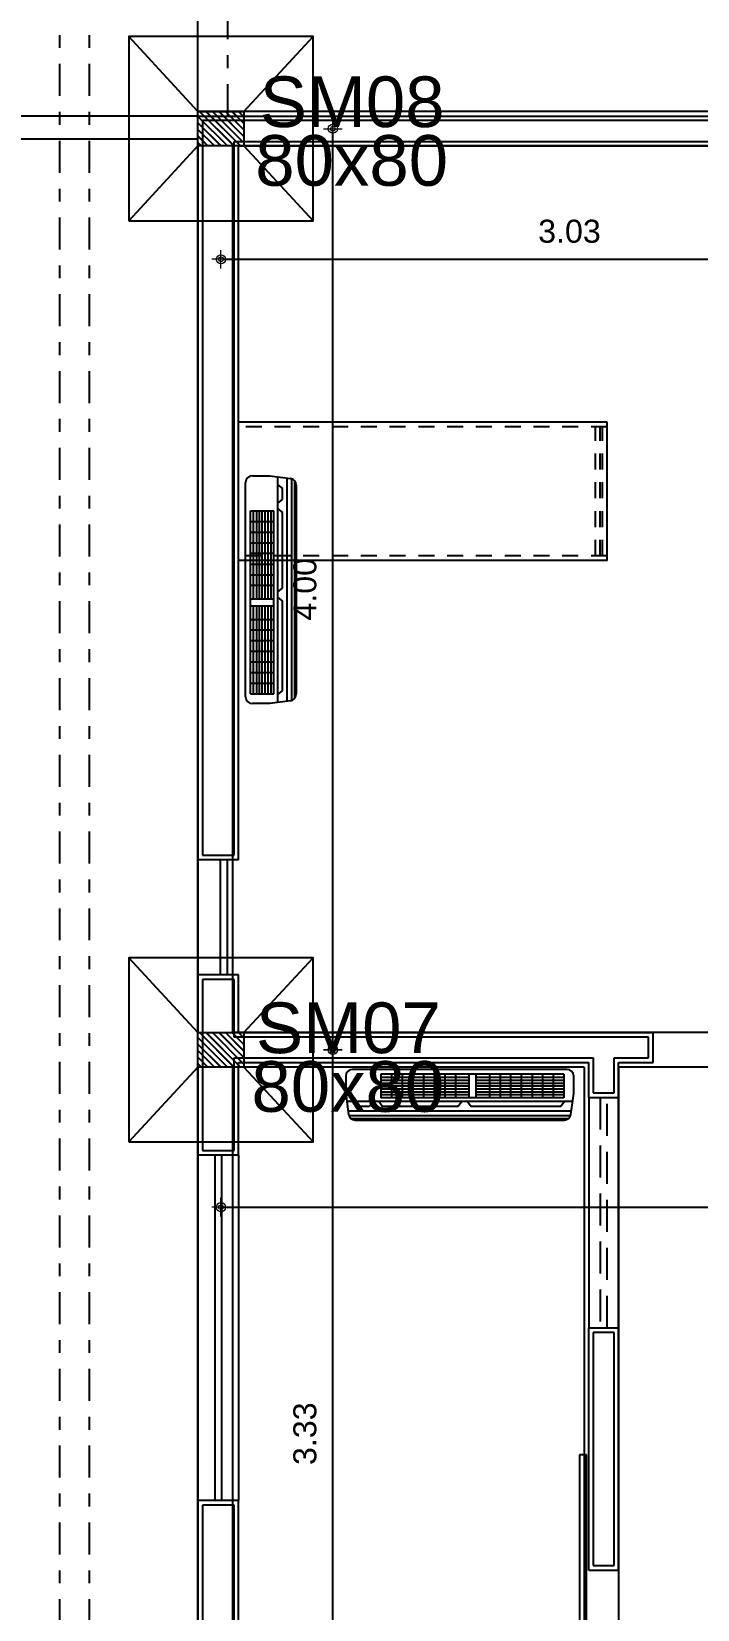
# Model space of a CAD drawing. Header units: millimetres. Extents: x 2317 to 2736, y 1295 to 1343.
# Drawn here: x 2503.31 to 2508.52, y 1323.99 to 1336.33 of the extents above; entities that cross this region are included whole.
import ezdxf

# ---------------------------------------------------------------- set-up
doc = ezdxf.new("R2010")
doc.units = ezdxf.units.MM
doc.linetypes.add('DASHDOT', pattern=[1, 0.5, -0.25, 0, -0.25])
doc.linetypes.add('HIDDEN', pattern=[0.375, 0.25, -0.125])
for name, color, linetype in [('ARQUITETONICO', 8, 'Continuous'), ('BL-CRM-03', 7, 'Continuous'), ('PILARES', 1, 'Continuous'), ('sapatas', 4, 'Continuous'), ('VIGAS', 5, 'Continuous')]:
    doc.layers.add(name, color=color, linetype=linetype)
doc.layers.add('COTAS', color=53, linetype='Continuous', lineweight=9)
doc.layers.add('LC-Textos', color=3, linetype='Continuous', lineweight=20)
doc.styles.add('Arial', font='arial.ttf')
doc.styles.add('CARIMBO_DADOS', font='arial.ttf', dxfattribs={"height": 0.1})
doc.dimstyles.new('COTAS_EXTERNAS', dxfattribs={"dimtxt": 0.1, "dimasz": 0.01, "dimexe": 0, "dimexo": 0, "dimgap": 0.07, "dimtad": 1, "dimzin": 5, "dimdsep": 46, "dimtxsty": 'CARIMBO_DADOS', "dimblk1": 'CIRCULOS', "dimblk2": 'CIRCULOS', "dimsah": 1, "dimcen": 0, "dimse1": 1, "dimse2": 1, "dimclrd": 8, "dimclre": 8, "dimclrt": 230, "dimadec": 0, "dimazin": 0, "dimtfac": 100, "dimtix": 1, "dimtmove": 2, "dimatfit": 3, "dimldrblk": 'CIRCULOS', "dimfxl": 1, "dimtolj": 1, "dimtzin": 5, "dimarcsym": 0})

# ---------------------------------------------------------------- blocks, each defined once
blk = doc.blocks.new('CIRCULOS')
at = {"layer": 'COTAS'}
for p, q in [((-4, 0), (4, 0)), ((0, 4), (0, -4))]:
    blk.add_line(p, q, dxfattribs=at)
for radius in [2, 1]:
    blk.add_circle((0, 0), radius, dxfattribs=at)
blk = doc.blocks.new('*D95')
at = {"color": 8, "lineweight": -2}
blk.add_line((-2.617, 4.0427), (2.565, 4.0427), dxfattribs=at)
at = {"layer": 'Defpoints', "color": 0}
for p in [(-2.627, 4.6511), (2.575, 4.6511), (2.575, 4.0427)]:
    blk.add_point(p, dxfattribs=at)
at = {"color": 8, "lineweight": -2, "xscale": 0.01, "yscale": 0.01, "zscale": 0.01, "rotation": 180}
blk.add_blockref('CIRCULOS', (-2.627, 4.0427), dxfattribs=at)
at = {"color": 8, "lineweight": -2, "xscale": 0.01, "yscale": 0.01, "zscale": 0.01}
blk.add_blockref('CIRCULOS', (2.575, 4.0427), dxfattribs=at)
at = {"color": 230, "insert": (-0.026, 4.1638), "char_height": 0.1, "attachment_point": 5, "style": 'CARIMBO_DADOS'}
blk.add_mtext('\\A1;5.20', dxfattribs=at)
blk = doc.blocks.new('*D96')
at = {"color": 8, "lineweight": -2}
blk.add_line((-2.617, 8.1591), (0.39, 8.1591), dxfattribs=at)
at = {"layer": 'Defpoints', "color": 0}
for p in [(-2.627, 8.6511), (0.4, 8.6511), (0.4, 8.1591)]:
    blk.add_point(p, dxfattribs=at)
at = {"color": 8, "lineweight": -2, "xscale": 0.01, "yscale": 0.01, "zscale": 0.01, "rotation": 180}
blk.add_blockref('CIRCULOS', (-2.627, 8.1591), dxfattribs=at)
at = {"color": 8, "lineweight": -2, "xscale": 0.01, "yscale": 0.01, "zscale": 0.01}
blk.add_blockref('CIRCULOS', (0.4, 8.1591), dxfattribs=at)
at = {"color": 230, "insert": (-1.1135, 8.2802), "char_height": 0.1, "attachment_point": 5, "style": 'CARIMBO_DADOS'}
blk.add_mtext('\\A1;3.03', dxfattribs=at)
blk = doc.blocks.new('*D99')
at = {"color": 8, "lineweight": -2}
blk.add_line((-2.141, 1.4021), (-2.141, 4.7161), dxfattribs=at)
at = {"layer": 'Defpoints', "color": 0}
for p in [(-2.527, 4.7261), (-2.141, 4.7261), (-2.527, 1.3921)]:
    blk.add_point(p, dxfattribs=at)
at = {"color": 8, "lineweight": -2, "xscale": 0.01, "yscale": 0.01, "zscale": 0.01}
for p, rotation in [((-2.141, 4.7261), 90), ((-2.141, 1.3921), 270)]:
    blk.add_blockref('CIRCULOS', p, dxfattribs=dict(at, rotation=rotation))
at = {"color": 230, "insert": (-2.262, 3.0591), "char_height": 0.1, "attachment_point": 5, "rotation": 90, "style": 'CARIMBO_DADOS'}
blk.add_mtext('\\A1;3.33', dxfattribs=at)
blk = doc.blocks.new('*D100')
at = {"color": 8, "lineweight": -2}
blk.add_line((-2.141, 4.7361), (-2.141, 8.7161), dxfattribs=at)
at = {"layer": 'Defpoints', "color": 0}
for p in [(-2.527, 8.7261), (-2.141, 8.7261), (-2.527, 4.7261)]:
    blk.add_point(p, dxfattribs=at)
at = {"color": 8, "lineweight": -2, "xscale": 0.01, "yscale": 0.01, "zscale": 0.01}
for p, rotation in [((-2.141, 8.7261), 90), ((-2.141, 4.7261), 270)]:
    blk.add_blockref('CIRCULOS', p, dxfattribs=dict(at, rotation=rotation))
at = {"color": 230, "insert": (-2.262, 6.7261), "char_height": 0.1, "attachment_point": 5, "rotation": 90, "style": 'CARIMBO_DADOS'}
blk.add_mtext('\\A1;4.00', dxfattribs=at)
blk = doc.blocks.new('1')
h = blk.add_hatch()
h.set_pattern_fill('JIS_LC_20', color=256, scale=0.001, angle=-90, style=0)
h.set_pattern_definition([(315, (-1324.93345, 2671.89045), (0.01414213562, 0.01414213562), []), (315, (-1324.93345, 2671.89005), (0.01414213562, 0.01414213562), [])])
h.paths.add_polyline_path([(-2.527, 8.6511), (-2.527, 8.7261), (-2.727, 8.7261), (-2.727, 8.6511)])
h.paths.add_polyline_path([(-2.527, 8.7261), (-2.527, 8.8011), (-2.727, 8.8011), (-2.727, 8.7261)])
h = blk.add_hatch()
h.set_pattern_fill('JIS_LC_20', color=256, scale=0.001, angle=-90, style=0)
h.set_pattern_definition([(315, (-1324.93345, 2667.89045), (0.01414213562, 0.01414213562), []), (315, (-1324.93345, 2667.89005), (0.01414213562, 0.01414213562), [])])
h.paths.add_polyline_path([(-2.527, 4.6511), (-2.527, 4.7261), (-2.727, 4.7261), (-2.727, 4.6511)])
h.paths.add_polyline_path([(-2.527, 4.7261), (-2.527, 4.8011), (-2.727, 4.8011), (-2.727, 4.7261)])
at = {"layer": 'PILARES'}
for points in [[(-2.527, 8.8011), (-2.527, 8.6511), (-2.727, 8.6511), (-2.727, 8.8011)], [(-2.527, 4.8011), (-2.527, 4.6511), (-2.727, 4.6511), (-2.727, 4.8011)]]:
    blk.add_lwpolyline(points, close=True, dxfattribs=at)
at = {"layer": 'sapatas'}
for p, q in [((-2.727, 8.8011), (-3.027, 9.1261)), ((-2.527, 8.8011), (-2.227, 9.1261)), ((-2.727, 8.6511), (-3.027, 8.3261)), ((-2.527, 8.6511), (-2.227, 8.3261)), ((-2.727, 4.8011), (-3.027, 5.1261)), ((-2.527, 4.8011), (-2.227, 5.1261)), ((-2.727, 4.6511), (-3.027, 4.3261)), ((-2.527, 4.6511), (-2.227, 4.3261))]:
    blk.add_line(p, q, dxfattribs=at)
for points in [[(-3.027, 8.3261), (-2.227, 8.3261), (-2.227, 9.1261), (-3.027, 9.1261)], [(-3.027, 4.3261), (-2.227, 4.3261), (-2.227, 5.1261), (-3.027, 5.1261)]]:
    blk.add_lwpolyline(points, close=True, dxfattribs=at)
at = {"layer": 'VIGAS'}
for p, q in [((4.325, 8.8011), (-2.727, 8.8011)), ((-2.727, 8.6511), (-2.727, 4.8011)), ((2.525, 8.6511), (-2.577, 8.6511)), ((-2.577, 8.6511), (-2.577, 4.8011)), ((0.3, 4.8011), (-2.577, 4.8011)), ((-2.727, 4.6511), (-2.727, 0.8956)), ((-2.577, 4.6511), (-2.577, 1.4671)), ((-1.05, 4.6511), (-2.577, 4.6511)), ((-1.05, 4.6511), (-1.05, 1.4671)), ((0.3, 4.6511), (-0.9, 4.6511)), ((-0.9, 4.6511), (-0.9, -4.0329))]:
    blk.add_line(p, q, dxfattribs=at)
at = {"layer": 'LC-Textos', "char_height": 0.22, "attachment_point": 7, "line_spacing_factor": 0.798, "style": 'Arial'}
for s, insert, width in [('SM08', (-2.4585, 8.73), 0.528), ('80x80', (-2.4779, 8.4753), 2.112), ('SM07', (-2.4751, 4.7086), 0.528), ('80x80', (-2.4945, 4.4539), 2.112)]:
    blk.add_mtext(s, dxfattribs=dict(at, insert=insert, width=width))
for base, p1, p2, picture, middle in [((-2.141, 8.7261), (-2.527, 4.7261), (-2.527, 8.7261), '*D100', (-2.262, 6.7261)), ((-2.141, 4.7261), (-2.527, 1.3921), (-2.527, 4.7261), '*D99', (-2.262, 3.0591))]:
    dim = blk.add_linear_dim(base=base, p1=p1, p2=p2, angle=90, dimstyle='COTAS_EXTERNAS')
    dim.commit()
    dim.dimension.update_dxf_attribs({"geometry": picture, "text_midpoint": middle})
for base, p1, p2, picture, middle in [((0.4, 8.1591), (-2.627, 8.6511), (0.4, 8.6511), '*D96', (-1.1135, 8.2802)), ((2.575, 4.0427), (-2.627, 4.6511), (2.575, 4.6511), '*D95', (-0.026, 4.1638))]:
    dim = blk.add_linear_dim(base=base, p1=p1, p2=p2, dimstyle='COTAS_EXTERNAS')
    dim.commit()
    dim.dimension.update_dxf_attribs({"geometry": picture, "text_midpoint": middle})

msp = doc.modelspace()

# ---------------------------------------------------------------- linework, layer by layer
at = {"layer": 'ARQUITETONICO', "linetype": 'DASHDOT', "ltscale": 0.5}
for p, q in [((2503.531, 1322.623), (2503.531, 1337.916)), ((2503.765, 1322.623), (2503.765, 1337.682)), ((2504.845, 1335.666), (2504.845, 1337.682))]:
    msp.add_line(p, q, dxfattribs=at)
at = {"layer": 'ARQUITETONICO'}
for p, q in [((2504.611, 1335.666), (2504.611, 1337.916)), ((2504.611, 1335.666), (2499.991, 1335.666)), ((2504.611, 1329.852), (2504.611, 1335.666)), ((2504.611, 1335.666), (2514.566, 1335.666)), ((2514.53, 1335.63), (2504.647, 1335.63)), ((2504.647, 1335.63), (2504.647, 1329.888)), ((2504.611, 1335.486), (2499.091, 1335.486)), ((2504.894, 1335.468), (2514.101, 1335.468)), ((2504.894, 1329.888), (2504.894, 1335.468)), ((2504.93, 1329.852), (2504.93, 1335.432)), ((2504.93, 1335.432), (2514.065, 1335.432)), ((2507.81, 1333.272), (2504.93, 1333.272)), ((2507.81, 1332.192), (2507.81, 1333.272)), ((2507.81, 1332.192), (2504.93, 1332.192)), ((2504.93, 1329.852), (2504.611, 1329.852)), ((2504.611, 1328.952), (2504.611, 1329.852)), ((2504.647, 1329.888), (2504.894, 1329.888)), ((2504.786, 1329.852), (2504.786, 1328.952)), ((2504.84, 1329.852), (2504.84, 1328.952)), ((2504.611, 1327.544), (2504.611, 1328.952)), ((2504.93, 1328.952), (2504.611, 1328.952)), ((2504.93, 1328.502), (2504.93, 1328.952)), ((2504.894, 1328.916), (2504.647, 1328.916)), ((2504.647, 1328.916), (2504.647, 1327.58)), ((2504.894, 1328.466), (2504.894, 1328.916)), ((2508.134, 1328.466), (2504.894, 1328.466)), ((2504.93, 1328.502), (2508.17, 1328.502)), ((2504.93, 1328.502), (2508.17, 1328.502)), ((2508.134, 1328.304), (2508.134, 1328.466)), ((2508.17, 1328.268), (2508.17, 1328.502)), ((2504.894, 1327.58), (2504.894, 1328.304)), ((2504.894, 1328.304), (2507.702, 1328.304)), ((2504.93, 1327.544), (2504.93, 1328.268)), ((2504.93, 1328.268), (2507.666, 1328.268)), ((2507.666, 1327.994), (2507.666, 1328.268)), ((2507.702, 1328.304), (2507.702, 1328.03)), ((2507.864, 1328.03), (2507.864, 1328.304)), ((2507.864, 1328.304), (2508.134, 1328.304)), ((2507.9, 1327.994), (2507.9, 1328.268)), ((2507.9, 1328.268), (2508.17, 1328.268)), ((2507.666, 1327.994), (2507.9, 1327.994)), ((2507.666, 1327.994), (2507.666, 1326.194)), ((2507.702, 1328.03), (2507.864, 1328.03)), ((2507.9, 1326.194), (2507.9, 1327.994)), ((2504.93, 1327.544), (2504.611, 1327.544)), ((2504.611, 1324.844), (2504.611, 1327.544)), ((2504.647, 1327.58), (2504.894, 1327.58)), ((2504.744, 1327.544), (2504.744, 1324.844)), ((2504.798, 1324.844), (2504.798, 1327.544)), ((2504.93, 1327.544), (2504.93, 1324.844)), ((2507.666, 1324.301), (2507.666, 1326.194)), ((2507.666, 1326.194), (2507.9, 1326.194)), ((2507.864, 1326.158), (2507.702, 1326.158)), ((2507.702, 1326.158), (2507.702, 1324.337)), ((2507.864, 1324.337), (2507.864, 1326.158)), ((2507.9, 1324.301), (2507.9, 1326.194)), ((2507.594, 1325.201), (2507.594, 1323.401)), ((2507.648, 1325.201), (2507.594, 1325.201)), ((2507.648, 1323.401), (2507.648, 1325.201)), ((2504.611, 1321.543), (2504.611, 1324.844)), ((2504.93, 1324.844), (2504.611, 1324.844)), ((2504.894, 1324.808), (2504.647, 1324.808)), ((2504.647, 1324.808), (2504.647, 1321.507)), ((2504.894, 1322.465), (2504.894, 1324.808)), ((2504.93, 1322.501), (2504.93, 1324.844)), ((2507.666, 1324.301), (2507.9, 1324.301)), ((2507.702, 1324.337), (2507.864, 1324.337))]:
    msp.add_line(p, q, dxfattribs=at)
at = {"layer": 'ARQUITETONICO', "linetype": 'HIDDEN', "ltscale": 0.5}
for p, q in [((2507.81, 1333.236), (2504.93, 1333.236)), ((2507.72, 1332.228), (2507.72, 1333.236)), ((2507.756, 1332.228), (2507.756, 1333.236)), ((2507.774, 1332.228), (2507.774, 1333.236)), ((2507.81, 1332.228), (2504.93, 1332.228))]:
    msp.add_line(p, q, dxfattribs=at)
at = {"layer": 'ARQUITETONICO', "ltscale": 0.5}
for p, q in [((2504.984, 1331.127), (2504.984, 1332.801)), ((2505.038, 1332.855), (2505.173, 1332.855)), ((2505.173, 1332.855), (2505.335, 1332.833)), ((2505.236, 1331.082), (2505.236, 1332.846)), ((2505.236, 1332.783), (2505.272, 1332.755)), ((2505.31, 1331.092), (2505.31, 1332.836)), ((2505.346, 1331.098), (2505.346, 1332.83)), ((2505.369, 1331.116), (2505.369, 1332.812)), ((2505.38, 1332.78), (2505.38, 1331.149)), ((2505.236, 1332.64), (2505.272, 1332.668)), ((2505.272, 1332.668), (2505.272, 1332.755)), ((2505.022, 1331.649), (2505.022, 1332.581)), ((2505.022, 1332.581), (2505.205, 1332.581)), ((2505.046, 1331.892), (2505.046, 1332.581)), ((2505.071, 1331.892), (2505.071, 1332.581)), ((2505.093, 1331.892), (2505.093, 1332.581)), ((2505.115, 1331.892), (2505.115, 1332.581)), ((2505.138, 1331.892), (2505.138, 1332.581)), ((2505.16, 1331.892), (2505.16, 1332.581)), ((2505.183, 1331.892), (2505.183, 1332.581)), ((2505.205, 1331.649), (2505.205, 1332.581)), ((2505.236, 1332.595), (2505.272, 1332.567)), ((2505.272, 1331.975), (2505.272, 1332.567)), ((2505.022, 1332.497), (2505.205, 1332.497)), ((2505.022, 1332.414), (2505.205, 1332.414)), ((2505.022, 1332.331), (2505.205, 1332.331)), ((2505.022, 1332.248), (2505.205, 1332.248)), ((2505.022, 1332.164), (2505.205, 1332.164)), ((2505.022, 1332.081), (2505.205, 1332.081)), ((2505.022, 1331.998), (2505.205, 1331.998)), ((2505.236, 1331.947), (2505.272, 1331.975)), ((2505.022, 1331.892), (2505.205, 1331.892)), ((2505.022, 1331.838), (2505.205, 1331.838)), ((2505.046, 1331.15), (2505.046, 1331.838)), ((2505.071, 1331.15), (2505.071, 1331.838)), ((2505.093, 1331.15), (2505.093, 1331.838)), ((2505.115, 1331.15), (2505.115, 1331.838)), ((2505.138, 1331.15), (2505.138, 1331.838)), ((2505.16, 1331.15), (2505.16, 1331.838)), ((2505.183, 1331.15), (2505.183, 1331.838)), ((2505.236, 1331.903), (2505.272, 1331.875)), ((2505.272, 1331.173), (2505.272, 1331.875)), ((2505.022, 1331.732), (2505.205, 1331.732)), ((2505.022, 1331.649), (2505.205, 1331.649)), ((2505.022, 1331.15), (2505.022, 1331.649)), ((2505.022, 1331.566), (2505.205, 1331.566)), ((2505.205, 1331.15), (2505.205, 1331.649)), ((2505.022, 1331.483), (2505.205, 1331.483)), ((2505.022, 1331.399), (2505.205, 1331.399)), ((2505.022, 1331.316), (2505.205, 1331.316)), ((2505.022, 1331.233), (2505.205, 1331.233)), ((2505.236, 1331.145), (2505.272, 1331.173)), ((2505.022, 1331.15), (2505.205, 1331.15)), ((2505.173, 1331.073), (2505.038, 1331.073)), ((2505.335, 1331.095), (2505.173, 1331.073)), ((2507.495, 1328.214), (2505.821, 1328.214)), ((2505.767, 1328.16), (2505.767, 1328.025)), ((2506.973, 1328.176), (2506.041, 1328.176)), ((2506.041, 1328.176), (2506.041, 1327.992)), ((2506.73, 1328.152), (2506.041, 1328.152)), ((2506.73, 1328.127), (2506.041, 1328.127)), ((2506.73, 1328.105), (2506.041, 1328.105)), ((2506.73, 1328.082), (2506.041, 1328.082)), ((2506.125, 1328.176), (2506.125, 1327.992)), ((2506.208, 1328.176), (2506.208, 1327.992)), ((2506.291, 1328.176), (2506.291, 1327.992)), ((2506.374, 1328.176), (2506.374, 1327.992)), ((2506.458, 1328.176), (2506.458, 1327.992)), ((2506.541, 1328.176), (2506.541, 1327.992)), ((2506.624, 1328.176), (2506.624, 1327.992)), ((2506.73, 1328.176), (2506.73, 1327.992)), ((2506.784, 1328.176), (2506.784, 1327.992)), ((2507.472, 1328.152), (2506.784, 1328.152)), ((2507.472, 1328.127), (2506.784, 1328.127)), ((2507.472, 1328.105), (2506.784, 1328.105)), ((2507.472, 1328.082), (2506.784, 1328.082)), ((2506.89, 1328.176), (2506.89, 1327.992)), ((2506.973, 1328.176), (2506.973, 1327.992)), ((2507.472, 1328.176), (2506.973, 1328.176)), ((2507.056, 1328.176), (2507.056, 1327.992)), ((2507.139, 1328.176), (2507.139, 1327.992)), ((2507.223, 1328.176), (2507.223, 1327.992)), ((2507.306, 1328.176), (2507.306, 1327.992)), ((2507.389, 1328.176), (2507.389, 1327.992)), ((2507.472, 1328.176), (2507.472, 1327.992)), ((2507.549, 1328.025), (2507.549, 1328.16)), ((2505.767, 1328.025), (2505.789, 1327.862)), ((2507.54, 1327.962), (2505.776, 1327.962)), ((2505.839, 1327.962), (2505.867, 1327.925)), ((2505.982, 1327.962), (2505.954, 1327.925)), ((2506.027, 1327.962), (2506.055, 1327.925)), ((2506.73, 1328.06), (2506.041, 1328.06)), ((2506.73, 1328.037), (2506.041, 1328.037)), ((2506.73, 1328.015), (2506.041, 1328.015)), ((2506.973, 1327.992), (2506.041, 1327.992)), ((2506.675, 1327.962), (2506.647, 1327.925)), ((2506.719, 1327.962), (2506.747, 1327.925)), ((2507.472, 1328.06), (2506.784, 1328.06)), ((2507.472, 1328.037), (2506.784, 1328.037)), ((2507.472, 1328.015), (2506.784, 1328.015)), ((2507.472, 1327.992), (2506.973, 1327.992)), ((2507.477, 1327.962), (2507.449, 1327.925)), ((2507.527, 1327.862), (2507.549, 1328.025)), ((2507.53, 1327.888), (2505.786, 1327.888)), ((2507.524, 1327.852), (2505.792, 1327.852)), ((2505.954, 1327.925), (2505.867, 1327.925)), ((2506.647, 1327.925), (2506.055, 1327.925)), ((2507.449, 1327.925), (2506.747, 1327.925)), ((2507.506, 1327.828), (2505.81, 1327.828)), ((2505.842, 1327.818), (2507.474, 1327.818))]:
    msp.add_line(p, q, dxfattribs=at)
at = {"layer": 'ARQUITETONICO', "linetype": 'HIDDEN'}
for p, q in [((2507.756, 1327.994), (2507.756, 1326.194)), ((2507.81, 1326.194), (2507.81, 1327.994))]:
    msp.add_line(p, q, dxfattribs=at)
at = {"layer": 'ARQUITETONICO', "ltscale": 0.5}
for centre, start, end in [((2505.038, 1332.801), 90, 180), ((2505.326, 1332.78), 360, 80), ((2505.038, 1331.127), 180, 270), ((2505.326, 1331.149), 280, 0), ((2505.821, 1328.16), 90, 180), ((2507.495, 1328.16), 360, 90), ((2505.842, 1327.872), 190, 270), ((2507.474, 1327.872), 270, 350)]:
    msp.add_arc(centre, 0.054, start, end, dxfattribs=at)

# ---------------------------------------------------------------- block references
at = {"layer": 'BL-CRM-03', "xscale": 1.8, "yscale": 1.8, "zscale": 1.8}
msp.add_blockref('1', (2509.52, 1319.86), dxfattribs=at)

doc.saveas('drawing.dxf')
